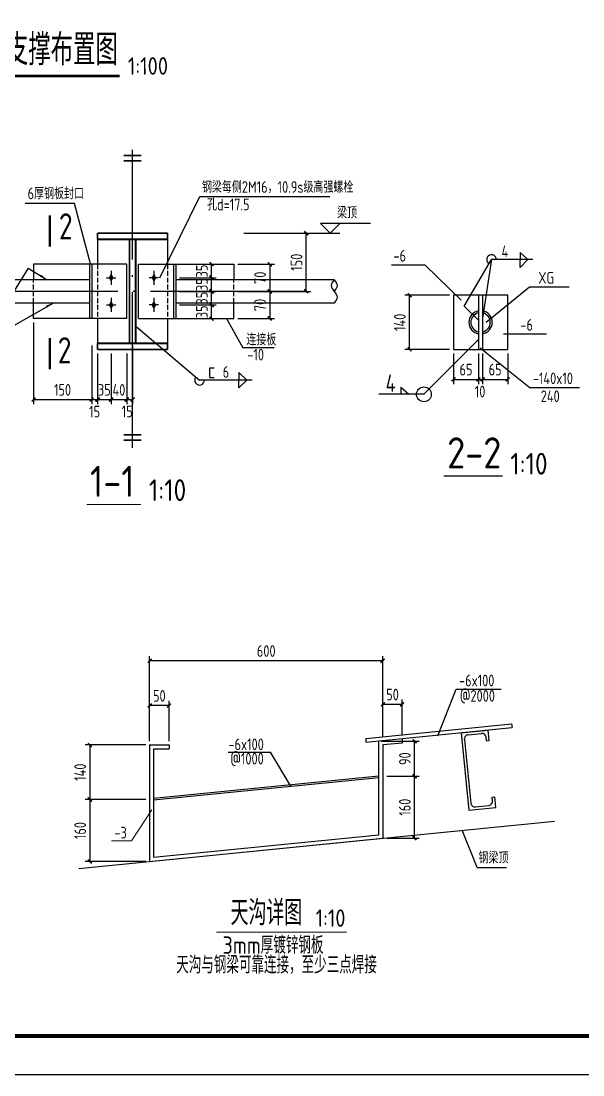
# Model space of a CAD drawing. Header units: millimetres. Extents: x 865974 to 875117, y 41124 to 44891.
# Drawn here: x 868038.2 to 868182.8, y 41123.6 to 41394.8 of the extents above; entities that cross this region are included whole.
import ezdxf

# ---------------------------------------------------------------- set-up
doc = ezdxf.new("R2010")
doc.units = ezdxf.units.MM
doc.header["$LTSCALE"] = 1000
doc.header["$MEASUREMENT"] = 0
for name, pattern in [('2', [11.4, 9, -0.9, 0.6, -0.9]), ('DASH', [0.35, 0.25, -0.1]), ('DASHED', [117.236842, 78.157895, -39.078947]), ('DOTE', [2.42, 2, -0.2, 0.02, -0.2])]:
    doc.linetypes.add(name, pattern=pattern)
doc.layers.add('1', color=4, linetype='Continuous', lineweight=70)
doc.layers.add('零部件', color=3, linetype='Continuous', lineweight=5)
for name, color, linetype in [('AXIS', 3, 'Continuous'), ('BEAM', 4, 'DASHED'), ('COLUMN', 9, 'Continuous'), ('D2', 6, 'Continuous'), ('DIM', 7, 'Continuous'), ('DOTE', 1, 'DOTE'), ('M_Prof', 2, 'Continuous'), ('NUM', 7, 'Continuous'), ('THIN', 7, 'Continuous'), ('WALL', 2, 'Continuous'), ('尺寸标注', 7, 'Continuous'), ('文字', 7, 'Continuous'), ('柱', 2, 'Continuous'), ('标注', 7, 'Continuous'), ('梁', 4, 'Continuous'), ('梁－点划线', 253, '2'), ('焊缝标注', 3, 'Continuous')]:
    doc.layers.add(name, color=color, linetype=linetype)
doc.styles.add('GBHZ', font='gbenor.shx', dxfattribs={"width": 0.9, "bigfont": 'gbcbig.shx'})
doc.dimstyles.new('Y10', dxfattribs={"dimscale": 0, "dimtxt": 3, "dimasz": 0.01, "dimexe": 1.2, "dimexo": 1, "dimgap": 1, "dimtad": 1, "dimdec": 0, "dimlfac": 10, "dimzin": 0, "dimdsep": 46, "dimtxsty": 'GBHZ', "dimblk1": 'DX', "dimblk2": 'DX', "dimsah": 1, "dimcen": 0.09, "dimdle": 1, "dimadec": 0, "dimazin": 0, "dimtfac": 1, "dimtdec": 0, "dimtix": 1, "dimtmove": 2, "dimatfit": 3, "dimldrblk": 'DX', "dimfxl": 0, "dimtolj": 1, "dimtzin": 0, "dimarcsym": 0})

# ---------------------------------------------------------------- blocks, each defined once
blk = doc.blocks.new('BOLIT_GAOQIANG')
at = {"layer": 'THIN', "color": 252}
for p, q in [((-1.2, 0), (1.2, 0)), ((0, 1.8), (0, -1.8))]:
    blk.add_line(p, q, dxfattribs=at)
at = {"layer": 'THIN'}
blk.add_solid([(0, 1.2), (0.6, 0), (-0.6, 0), (0, -1.2)], dxfattribs=at)
blk = doc.blocks.new('DX')
at = {"color": 0, "linetype": 'ByBlock', "const_width": 40}
blk.add_lwpolyline([(-54, -51), (46, 49)], dxfattribs=at)
blk = doc.blocks.new('*D149')
at = {"layer": 'Defpoints', "color": 0, "linetype": 'ByBlock', "transparency": 16777216}
for p in [(868092.99, 41332.22, 0.01), (868092.99, 41325.22, 0.01), (868102.21, 41325.22)]:
    blk.add_point(p, dxfattribs=at)
at = {"layer": 'DIM', "color": 0, "linetype": 'ByBlock', "lineweight": -2, "transparency": 16777216}
for p, q in [((868093.99, 41332.22), (868103.41, 41332.22)), ((868102.21, 41332.21), (868102.21, 41325.23)), ((868093.99, 41325.22), (868103.41, 41325.22))]:
    blk.add_line(p, q, dxfattribs=at)
at = {"layer": 'DIM', "color": 0, "linetype": 'ByBlock', "lineweight": -2, "transparency": 16777216, "xscale": 0.01, "yscale": 0.01, "zscale": 0.01}
for p, rotation in [((868102.21, 41332.22), 90), ((868102.21, 41325.22), 270)]:
    blk.add_blockref('DX', p, dxfattribs=dict(at, rotation=rotation))
at = {"layer": 'DIM', "color": 0, "linetype": 'ByBlock', "transparency": 16777216, "insert": (868099.71, 41328.72), "char_height": 3, "attachment_point": 5, "rotation": 90, "style": 'GBHZ'}
blk.add_mtext('\\A1;70', dxfattribs=at)
blk = doc.blocks.new('*D150')
at = {"layer": 'Defpoints', "color": 0, "linetype": 'ByBlock', "transparency": 16777216}
for p in [(868092.99, 41325.22), (868092.99, 41318.22, 0.02), (868102.21, 41318.22)]:
    blk.add_point(p, dxfattribs=at)
at = {"layer": 'DIM', "color": 0, "linetype": 'ByBlock', "lineweight": -2, "transparency": 16777216}
for p, q in [((868093.99, 41325.22), (868103.41, 41325.22)), ((868102.21, 41325.21), (868102.21, 41318.23)), ((868093.99, 41318.22), (868103.41, 41318.22))]:
    blk.add_line(p, q, dxfattribs=at)
at = {"layer": 'DIM', "color": 0, "linetype": 'ByBlock', "lineweight": -2, "transparency": 16777216, "xscale": 0.01, "yscale": 0.01, "zscale": 0.01}
for p, rotation in [((868102.21, 41325.22), 90), ((868102.21, 41318.22), 270)]:
    blk.add_blockref('DX', p, dxfattribs=dict(at, rotation=rotation))
at = {"layer": 'DIM', "color": 0, "linetype": 'ByBlock', "transparency": 16777216, "insert": (868099.71, 41321.72), "char_height": 3, "attachment_point": 5, "rotation": 90, "style": 'GBHZ'}
blk.add_mtext('\\A1;70', dxfattribs=at)
blk = doc.blocks.new('*D137')
at = {"layer": 'Defpoints', "color": 0, "linetype": 'ByBlock', "transparency": 16777216}
for p in [(868077.99, 41321.72, 0), (868087.24, 41321.72), (868077.99, 41318.22, 0)]:
    blk.add_point(p, dxfattribs=at)
at = {"layer": 'DIM', "color": 0, "linetype": 'ByBlock', "lineweight": -2, "transparency": 16777216}
for p, q in [((868078.99, 41321.72), (868088.44, 41321.72)), ((868087.24, 41321.73), (868087.24, 41321.74)), ((868087.24, 41318.22), (868087.24, 41321.72)), ((868078.99, 41318.22), (868088.44, 41318.22)), ((868087.24, 41318.21), (868087.24, 41318.2))]:
    blk.add_line(p, q, dxfattribs=at)
at = {"layer": 'DIM', "color": 0, "linetype": 'ByBlock', "lineweight": -2, "transparency": 16777216, "xscale": 0.01, "yscale": 0.01, "zscale": 0.01}
for p, rotation in [((868087.24, 41321.72), 270), ((868087.24, 41318.22), 90)]:
    blk.add_blockref('DX', p, dxfattribs=dict(at, rotation=rotation))
at = {"layer": 'DIM', "color": 0, "linetype": 'ByBlock', "transparency": 16777216, "insert": (868084.74, 41319.97), "char_height": 3, "attachment_point": 5, "rotation": 90, "style": 'GBHZ'}
blk.add_mtext('\\A1;35', dxfattribs=at)
blk = doc.blocks.new('*D138')
at = {"layer": 'Defpoints', "color": 0, "linetype": 'ByBlock', "transparency": 16777216}
for p in [(868077.99, 41325.22, 0), (868087.24, 41325.22), (868077.99, 41321.72, 0)]:
    blk.add_point(p, dxfattribs=at)
at = {"layer": 'DIM', "color": 0, "linetype": 'ByBlock', "lineweight": -2, "transparency": 16777216}
for p, q in [((868078.99, 41325.22), (868088.44, 41325.22)), ((868087.24, 41325.23), (868087.24, 41325.24)), ((868087.24, 41321.72), (868087.24, 41325.22)), ((868078.99, 41321.72), (868088.44, 41321.72)), ((868087.24, 41321.71), (868087.24, 41321.7))]:
    blk.add_line(p, q, dxfattribs=at)
at = {"layer": 'DIM', "color": 0, "linetype": 'ByBlock', "lineweight": -2, "transparency": 16777216, "xscale": 0.01, "yscale": 0.01, "zscale": 0.01}
for p, rotation in [((868087.24, 41325.22), 270), ((868087.24, 41321.72), 90)]:
    blk.add_blockref('DX', p, dxfattribs=dict(at, rotation=rotation))
at = {"layer": 'DIM', "color": 0, "linetype": 'ByBlock', "transparency": 16777216, "insert": (868084.74, 41323.47), "char_height": 3, "attachment_point": 5, "rotation": 90, "style": 'GBHZ'}
blk.add_mtext('\\A1;35', dxfattribs=at)
blk = doc.blocks.new('*D139')
at = {"layer": 'Defpoints', "color": 0, "linetype": 'ByBlock', "transparency": 16777216}
for p in [(868077.99, 41328.72, 0), (868087.24, 41328.72), (868077.99, 41325.22, 0)]:
    blk.add_point(p, dxfattribs=at)
at = {"layer": 'DIM', "color": 0, "linetype": 'ByBlock', "lineweight": -2, "transparency": 16777216}
for p, q in [((868078.99, 41328.72), (868088.44, 41328.72)), ((868087.24, 41328.73), (868087.24, 41328.74)), ((868087.24, 41325.22), (868087.24, 41328.72)), ((868078.99, 41325.22), (868088.44, 41325.22)), ((868087.24, 41325.21), (868087.24, 41325.2))]:
    blk.add_line(p, q, dxfattribs=at)
at = {"layer": 'DIM', "color": 0, "linetype": 'ByBlock', "lineweight": -2, "transparency": 16777216, "xscale": 0.01, "yscale": 0.01, "zscale": 0.01}
for p, rotation in [((868087.24, 41328.72), 270), ((868087.24, 41325.22), 90)]:
    blk.add_blockref('DX', p, dxfattribs=dict(at, rotation=rotation))
at = {"layer": 'DIM', "color": 0, "linetype": 'ByBlock', "transparency": 16777216, "insert": (868084.74, 41326.97), "char_height": 3, "attachment_point": 5, "rotation": 90, "style": 'GBHZ'}
blk.add_mtext('\\A1;35', dxfattribs=at)
blk = doc.blocks.new('*D140')
at = {"layer": 'Defpoints', "color": 0, "linetype": 'ByBlock', "transparency": 16777216}
for p in [(868077.99, 41332.22, 0), (868087.24, 41332.22), (868077.99, 41328.72, 0)]:
    blk.add_point(p, dxfattribs=at)
at = {"layer": 'DIM', "color": 0, "linetype": 'ByBlock', "lineweight": -2, "transparency": 16777216}
for p, q in [((868078.99, 41332.22), (868088.44, 41332.22)), ((868087.24, 41332.23), (868087.24, 41332.24)), ((868087.24, 41328.72), (868087.24, 41332.22)), ((868078.99, 41328.72), (868088.44, 41328.72)), ((868087.24, 41328.71), (868087.24, 41328.7))]:
    blk.add_line(p, q, dxfattribs=at)
at = {"layer": 'DIM', "color": 0, "linetype": 'ByBlock', "lineweight": -2, "transparency": 16777216, "xscale": 0.01, "yscale": 0.01, "zscale": 0.01}
for p, rotation in [((868087.24, 41332.22), 270), ((868087.24, 41328.72), 90)]:
    blk.add_blockref('DX', p, dxfattribs=dict(at, rotation=rotation))
at = {"layer": 'DIM', "color": 0, "linetype": 'ByBlock', "transparency": 16777216, "insert": (868084.74, 41330.47), "char_height": 3, "attachment_point": 5, "rotation": 90, "style": 'GBHZ'}
blk.add_mtext('\\A1;35', dxfattribs=at)
blk = doc.blocks.new('*D142')
at = {"layer": 'Defpoints', "color": 0, "transparency": 16777216}
for p in [(868041.39, 41318.22, 0), (868056.39, 41312.34, -0.01), (868056.39, 41297.38)]:
    blk.add_point(p, dxfattribs=at)
at = {"layer": 'DIM', "color": 0, "lineweight": -2, "transparency": 16777216}
for p, q in [((868041.39, 41317.22), (868041.39, 41296.18)), ((868056.39, 41311.34), (868056.39, 41296.18)), ((868041.4, 41297.38), (868056.38, 41297.38))]:
    blk.add_line(p, q, dxfattribs=at)
at = {"layer": 'DIM', "color": 0, "lineweight": -2, "transparency": 16777216, "xscale": 0.01, "yscale": 0.01, "zscale": 0.01, "rotation": 180}
blk.add_blockref('DX', (868041.39, 41297.38), dxfattribs=at)
at = {"layer": 'DIM', "color": 0, "lineweight": -2, "transparency": 16777216, "xscale": 0.01, "yscale": 0.01, "zscale": 0.01}
blk.add_blockref('DX', (868056.39, 41297.38), dxfattribs=at)
at = {"layer": 'DIM', "color": 0, "transparency": 16777216, "insert": (868048.89, 41299.88), "char_height": 3, "attachment_point": 5, "style": 'GBHZ'}
blk.add_mtext('\\A1;150', dxfattribs=at)
blk = doc.blocks.new('*D143')
at = {"layer": 'Defpoints', "color": 0, "transparency": 16777216}
for p in [(868056.39, 41312.34, -0.01), (868057.89, 41310.25), (868057.89, 41297.38)]:
    blk.add_point(p, dxfattribs=at)
at = {"layer": 'DIM', "color": 0, "lineweight": -2, "transparency": 16777216}
for p, q in [((868056.39, 41311.34), (868056.39, 41296.18)), ((868057.89, 41309.25), (868057.89, 41296.18)), ((868056.38, 41297.38), (868056.37, 41297.38)), ((868056.39, 41297.38), (868057.89, 41297.38)), ((868057.9, 41297.38), (868057.91, 41297.38))]:
    blk.add_line(p, q, dxfattribs=at)
at = {"layer": 'DIM', "color": 0, "lineweight": -2, "transparency": 16777216, "xscale": 0.01, "yscale": 0.01, "zscale": 0.01}
blk.add_blockref('DX', (868056.39, 41297.38), dxfattribs=at)
at = {"layer": 'DIM', "color": 0, "lineweight": -2, "transparency": 16777216, "xscale": 0.01, "yscale": 0.01, "zscale": 0.01, "rotation": 180}
blk.add_blockref('DX', (868057.89, 41297.38), dxfattribs=at)
at = {"layer": 'DIM', "color": 0, "transparency": 16777216, "insert": (868057.14, 41294.28), "char_height": 3, "attachment_point": 5, "style": 'GBHZ'}
blk.add_mtext('\\A1;15', dxfattribs=at)
blk = doc.blocks.new('*D144')
at = {"layer": 'Defpoints', "color": 0, "transparency": 16777216}
for p in [(868057.89, 41310.25), (868061.39, 41310.25), (868061.39, 41297.38)]:
    blk.add_point(p, dxfattribs=at)
at = {"layer": 'DIM', "color": 0, "lineweight": -2, "transparency": 16777216}
for p, q in [((868057.89, 41309.25), (868057.89, 41296.18)), ((868061.39, 41309.25), (868061.39, 41296.18)), ((868057.88, 41297.38), (868057.87, 41297.38)), ((868057.89, 41297.38), (868061.39, 41297.38)), ((868061.4, 41297.38), (868061.41, 41297.38))]:
    blk.add_line(p, q, dxfattribs=at)
at = {"layer": 'DIM', "color": 0, "lineweight": -2, "transparency": 16777216, "xscale": 0.01, "yscale": 0.01, "zscale": 0.01}
blk.add_blockref('DX', (868057.89, 41297.38), dxfattribs=at)
at = {"layer": 'DIM', "color": 0, "lineweight": -2, "transparency": 16777216, "xscale": 0.01, "yscale": 0.01, "zscale": 0.01, "rotation": 180}
blk.add_blockref('DX', (868061.39, 41297.38), dxfattribs=at)
at = {"layer": 'DIM', "color": 0, "transparency": 16777216, "insert": (868059.64, 41299.88), "char_height": 3, "attachment_point": 5, "style": 'GBHZ'}
blk.add_mtext('\\A1;35', dxfattribs=at)
blk = doc.blocks.new('*D145')
at = {"layer": 'Defpoints', "color": 0, "transparency": 16777216}
for p in [(868061.39, 41310.25), (868065.39, 41310.25), (868065.39, 41297.38)]:
    blk.add_point(p, dxfattribs=at)
at = {"layer": 'DIM', "color": 0, "lineweight": -2, "transparency": 16777216}
for p, q in [((868061.39, 41309.25), (868061.39, 41296.18)), ((868065.39, 41309.25), (868065.39, 41296.18)), ((868061.38, 41297.38), (868061.37, 41297.38)), ((868061.39, 41297.38), (868065.39, 41297.38)), ((868065.4, 41297.38), (868065.41, 41297.38))]:
    blk.add_line(p, q, dxfattribs=at)
at = {"layer": 'DIM', "color": 0, "lineweight": -2, "transparency": 16777216, "xscale": 0.01, "yscale": 0.01, "zscale": 0.01}
blk.add_blockref('DX', (868061.39, 41297.38), dxfattribs=at)
at = {"layer": 'DIM', "color": 0, "lineweight": -2, "transparency": 16777216, "xscale": 0.01, "yscale": 0.01, "zscale": 0.01, "rotation": 180}
blk.add_blockref('DX', (868065.39, 41297.38), dxfattribs=at)
at = {"layer": 'DIM', "color": 0, "transparency": 16777216, "insert": (868063.39, 41299.88), "char_height": 3, "attachment_point": 5, "style": 'GBHZ'}
blk.add_mtext('\\A1;40', dxfattribs=at)
blk = doc.blocks.new('*D146')
at = {"layer": 'Defpoints', "color": 0, "transparency": 16777216}
for p in [(868066.89, 41312.22), (868065.39, 41310.25), (868066.89, 41297.38)]:
    blk.add_point(p, dxfattribs=at)
at = {"layer": 'DIM', "color": 0, "lineweight": -2, "transparency": 16777216}
for p, q in [((868066.89, 41311.22), (868066.89, 41296.18)), ((868065.39, 41309.25), (868065.39, 41296.18)), ((868065.38, 41297.38), (868065.37, 41297.38)), ((868065.39, 41297.38), (868066.89, 41297.38)), ((868066.9, 41297.38), (868066.91, 41297.38))]:
    blk.add_line(p, q, dxfattribs=at)
at = {"layer": 'DIM', "color": 0, "lineweight": -2, "transparency": 16777216, "xscale": 0.01, "yscale": 0.01, "zscale": 0.01}
blk.add_blockref('DX', (868065.39, 41297.38), dxfattribs=at)
at = {"layer": 'DIM', "color": 0, "lineweight": -2, "transparency": 16777216, "xscale": 0.01, "yscale": 0.01, "zscale": 0.01, "rotation": 180}
blk.add_blockref('DX', (868066.89, 41297.38), dxfattribs=at)
at = {"layer": 'DIM', "color": 0, "transparency": 16777216, "insert": (868065.52, 41294.33), "char_height": 3, "attachment_point": 5, "style": 'GBHZ'}
blk.add_mtext('\\A1;15', dxfattribs=at)
blk = doc.blocks.new('*D147')
at = {"layer": 'Defpoints', "color": 0, "transparency": 16777216}
for p in [(868094.49, 41340.22, -0.01), (868111.59, 41340.22), (868094.49, 41325.22, -0.01)]:
    blk.add_point(p, dxfattribs=at)
at = {"layer": 'DIM', "color": 0, "lineweight": -2, "transparency": 16777216}
for p, q in [((868095.49, 41340.22), (868112.79, 41340.22)), ((868111.59, 41325.23), (868111.59, 41340.21)), ((868095.49, 41325.22), (868112.79, 41325.22))]:
    blk.add_line(p, q, dxfattribs=at)
at = {"layer": 'DIM', "color": 0, "lineweight": -2, "transparency": 16777216, "xscale": 0.01, "yscale": 0.01, "zscale": 0.01}
for p, rotation in [((868111.59, 41340.22), 90), ((868111.59, 41325.22), 270)]:
    blk.add_blockref('DX', p, dxfattribs=dict(at, rotation=rotation))
at = {"layer": 'DIM', "color": 0, "transparency": 16777216, "insert": (868109.09, 41332.72), "char_height": 3, "attachment_point": 5, "rotation": 90, "style": 'GBHZ'}
blk.add_mtext('\\A1;150', dxfattribs=at)
blk = doc.blocks.new('*D116')
at = {"layer": 'Defpoints', "color": 0, "transparency": 16777216}
for p in [(868138.18, 41324.25), (868149.44, 41324.25, -0.09), (868149.44, 41310.25, -0.09)]:
    blk.add_point(p, dxfattribs=at)
at = {"layer": 'DIM', "color": 0, "lineweight": -2, "transparency": 16777216}
for p, q in [((868148.44, 41324.25), (868136.98, 41324.25)), ((868138.18, 41310.26), (868138.18, 41324.24)), ((868148.44, 41310.25), (868136.98, 41310.25))]:
    blk.add_line(p, q, dxfattribs=at)
at = {"layer": 'DIM', "color": 0, "lineweight": -2, "transparency": 16777216, "xscale": 0.01, "yscale": 0.01, "zscale": 0.01}
for p, rotation in [((868138.18, 41324.25), 90), ((868138.18, 41310.25), 270)]:
    blk.add_blockref('DX', p, dxfattribs=dict(at, rotation=rotation))
at = {"layer": 'DIM', "color": 0, "transparency": 16777216, "insert": (868135.68, 41317.25), "char_height": 3, "attachment_point": 5, "rotation": 90, "style": 'GBHZ'}
blk.add_mtext('\\A1;140', dxfattribs=at)
blk = doc.blocks.new('*D117')
at = {"layer": 'Defpoints', "color": 0, "transparency": 16777216}
for p in [(868149.44, 41310.25, -0.09), (868155.94, 41310.25, -0.09), (868155.94, 41302.59)]:
    blk.add_point(p, dxfattribs=at)
at = {"layer": 'DIM', "color": 0, "lineweight": -2, "transparency": 16777216}
for p, q in [((868149.44, 41309.25), (868149.44, 41301.39)), ((868155.94, 41309.25), (868155.94, 41301.39)), ((868149.45, 41302.59), (868155.93, 41302.59))]:
    blk.add_line(p, q, dxfattribs=at)
at = {"layer": 'DIM', "color": 0, "lineweight": -2, "transparency": 16777216, "xscale": 0.01, "yscale": 0.01, "zscale": 0.01, "rotation": 180}
blk.add_blockref('DX', (868149.44, 41302.59), dxfattribs=at)
at = {"layer": 'DIM', "color": 0, "lineweight": -2, "transparency": 16777216, "xscale": 0.01, "yscale": 0.01, "zscale": 0.01}
blk.add_blockref('DX', (868155.94, 41302.59), dxfattribs=at)
at = {"layer": 'DIM', "color": 0, "transparency": 16777216, "insert": (868152.69, 41305.09), "char_height": 3, "attachment_point": 5, "style": 'GBHZ'}
blk.add_mtext('\\A1;65', dxfattribs=at)
blk = doc.blocks.new('*D118')
at = {"layer": 'Defpoints', "color": 0, "transparency": 16777216}
for p in [(868155.94, 41310.25, -0.09), (868156.94, 41310.25, -0.09), (868156.94, 41302.59)]:
    blk.add_point(p, dxfattribs=at)
at = {"layer": 'DIM', "color": 0, "lineweight": -2, "transparency": 16777216}
for p, q in [((868155.94, 41309.25), (868155.94, 41301.39)), ((868156.94, 41309.25), (868156.94, 41301.39)), ((868155.93, 41302.59), (868155.92, 41302.59)), ((868155.94, 41302.59), (868156.94, 41302.59)), ((868156.95, 41302.59), (868156.96, 41302.59))]:
    blk.add_line(p, q, dxfattribs=at)
at = {"layer": 'DIM', "color": 0, "lineweight": -2, "transparency": 16777216, "xscale": 0.01, "yscale": 0.01, "zscale": 0.01}
blk.add_blockref('DX', (868155.94, 41302.59), dxfattribs=at)
at = {"layer": 'DIM', "color": 0, "lineweight": -2, "transparency": 16777216, "xscale": 0.01, "yscale": 0.01, "zscale": 0.01, "rotation": 180}
blk.add_blockref('DX', (868156.94, 41302.59), dxfattribs=at)
at = {"layer": 'DIM', "color": 0, "transparency": 16777216, "insert": (868156.31, 41299.45), "char_height": 3, "attachment_point": 5, "style": 'GBHZ'}
blk.add_mtext('\\A1;10', dxfattribs=at)
blk = doc.blocks.new('*D119')
at = {"layer": 'Defpoints', "color": 0, "transparency": 16777216}
for p in [(868156.94, 41310.25, -0.09), (868163.44, 41310.25, -0.09), (868163.44, 41302.59)]:
    blk.add_point(p, dxfattribs=at)
at = {"layer": 'DIM', "color": 0, "lineweight": -2, "transparency": 16777216}
for p, q in [((868156.94, 41309.25), (868156.94, 41301.39)), ((868163.44, 41309.25), (868163.44, 41301.39)), ((868156.95, 41302.59), (868163.43, 41302.59))]:
    blk.add_line(p, q, dxfattribs=at)
at = {"layer": 'DIM', "color": 0, "lineweight": -2, "transparency": 16777216, "xscale": 0.01, "yscale": 0.01, "zscale": 0.01, "rotation": 180}
blk.add_blockref('DX', (868156.94, 41302.59), dxfattribs=at)
at = {"layer": 'DIM', "color": 0, "lineweight": -2, "transparency": 16777216, "xscale": 0.01, "yscale": 0.01, "zscale": 0.01}
blk.add_blockref('DX', (868163.44, 41302.59), dxfattribs=at)
at = {"layer": 'DIM', "color": 0, "transparency": 16777216, "insert": (868160.19, 41305.09), "char_height": 3, "attachment_point": 5, "style": 'GBHZ'}
blk.add_mtext('\\A1;65', dxfattribs=at)
blk = doc.blocks.new('*D317')
at = {"layer": 'Defpoints', "color": 0, "transparency": 16777216}
for p in [(868131.29, 41200.48), (868139.46, 41200.48), (868131.29, 41184.5)]:
    blk.add_point(p, dxfattribs=at)
at = {"layer": 'DIM', "color": 0, "lineweight": -2, "transparency": 16777216}
for p, q in [((868132.29, 41200.48), (868140.66, 41200.48)), ((868139.46, 41184.51), (868139.46, 41200.47)), ((868132.29, 41184.5), (868140.66, 41184.5))]:
    blk.add_line(p, q, dxfattribs=at)
at = {"layer": 'DIM', "color": 0, "lineweight": -2, "transparency": 16777216, "xscale": 0.01, "yscale": 0.01, "zscale": 0.01}
for p, rotation in [((868139.46, 41200.48), 90), ((868139.46, 41184.5), 270)]:
    blk.add_blockref('DX', p, dxfattribs=dict(at, rotation=rotation))
at = {"layer": 'DIM', "color": 0, "transparency": 16777216, "insert": (868136.96, 41192.49), "char_height": 3, "attachment_point": 5, "rotation": 90, "style": 'GBHZ'}
blk.add_mtext('\\A1;160', dxfattribs=at)
blk = doc.blocks.new('*D318')
at = {"layer": 'Defpoints', "color": 0, "transparency": 16777216}
for p in [(868129.89, 41209.48), (868139.47, 41209.48), (868131.29, 41200.48)]:
    blk.add_point(p, dxfattribs=at)
at = {"layer": 'DIM', "color": 0, "lineweight": -2, "transparency": 16777216}
for p, q in [((868130.89, 41209.48), (868140.67, 41209.48)), ((868139.47, 41200.49), (868139.47, 41209.47)), ((868132.29, 41200.48), (868140.67, 41200.48))]:
    blk.add_line(p, q, dxfattribs=at)
at = {"layer": 'DIM', "color": 0, "lineweight": -2, "transparency": 16777216, "xscale": 0.01, "yscale": 0.01, "zscale": 0.01}
for p, rotation in [((868139.47, 41209.48), 90), ((868139.47, 41200.48), 270)]:
    blk.add_blockref('DX', p, dxfattribs=dict(at, rotation=rotation))
at = {"layer": 'DIM', "color": 0, "transparency": 16777216, "insert": (868136.97, 41204.98), "char_height": 3, "attachment_point": 5, "rotation": 90, "style": 'GBHZ'}
blk.add_mtext('\\A1;90', dxfattribs=at)
blk = doc.blocks.new('*D319')
at = {"layer": 'Defpoints', "color": 0, "transparency": 16777216}
for p in [(868136.29, 41218.98), (868131.29, 41209.55), (868136.29, 41209.95)]:
    blk.add_point(p, dxfattribs=at)
at = {"layer": 'DIM', "color": 0, "lineweight": -2, "transparency": 16777216}
for p, q in [((868131.29, 41210.55), (868131.29, 41220.18)), ((868131.3, 41218.98), (868136.28, 41218.98)), ((868136.29, 41210.95), (868136.29, 41220.18))]:
    blk.add_line(p, q, dxfattribs=at)
at = {"layer": 'DIM', "color": 0, "lineweight": -2, "transparency": 16777216, "xscale": 0.01, "yscale": 0.01, "zscale": 0.01, "rotation": 180}
blk.add_blockref('DX', (868131.29, 41218.98), dxfattribs=at)
at = {"layer": 'DIM', "color": 0, "lineweight": -2, "transparency": 16777216, "xscale": 0.01, "yscale": 0.01, "zscale": 0.01}
blk.add_blockref('DX', (868136.29, 41218.98), dxfattribs=at)
at = {"layer": 'DIM', "color": 0, "transparency": 16777216, "insert": (868133.79, 41221.48), "char_height": 3, "attachment_point": 5, "style": 'GBHZ'}
blk.add_mtext('\\A1;50', dxfattribs=at)
blk = doc.blocks.new('*D320')
at = {"layer": 'Defpoints', "color": 0, "transparency": 16777216}
for p in [(868071.29, 41230.18), (868071.29, 41212.08), (868131.29, 41212.07)]:
    blk.add_point(p, dxfattribs=at)
at = {"layer": 'DIM', "color": 0, "lineweight": -2, "transparency": 16777216}
for p, q in [((868071.29, 41213.08), (868071.29, 41231.38)), ((868131.28, 41230.18), (868071.3, 41230.18)), ((868131.29, 41213.07), (868131.29, 41231.38))]:
    blk.add_line(p, q, dxfattribs=at)
at = {"layer": 'DIM', "color": 0, "lineweight": -2, "transparency": 16777216, "xscale": 0.01, "yscale": 0.01, "zscale": 0.01, "rotation": 180}
blk.add_blockref('DX', (868071.29, 41230.18), dxfattribs=at)
at = {"layer": 'DIM', "color": 0, "lineweight": -2, "transparency": 16777216, "xscale": 0.01, "yscale": 0.01, "zscale": 0.01}
blk.add_blockref('DX', (868131.29, 41230.18), dxfattribs=at)
at = {"layer": 'DIM', "color": 0, "transparency": 16777216, "insert": (868101.29, 41232.68), "char_height": 3, "attachment_point": 5, "style": 'GBHZ'}
blk.add_mtext('\\A1;600', dxfattribs=at)
blk = doc.blocks.new('*D321')
at = {"layer": 'Defpoints', "color": 0, "transparency": 16777216}
for p in [(868071.29, 41208.5), (868055.92, 41194.48), (868071.29, 41194.48)]:
    blk.add_point(p, dxfattribs=at)
at = {"layer": 'DIM', "color": 0, "lineweight": -2, "transparency": 16777216}
for p, q in [((868070.29, 41208.5), (868054.72, 41208.5)), ((868055.92, 41208.49), (868055.92, 41194.49)), ((868070.29, 41194.48), (868054.72, 41194.48))]:
    blk.add_line(p, q, dxfattribs=at)
at = {"layer": 'DIM', "color": 0, "lineweight": -2, "transparency": 16777216, "xscale": 0.01, "yscale": 0.01, "zscale": 0.01}
for p, rotation in [((868055.92, 41208.5), 90), ((868055.92, 41194.48), 270)]:
    blk.add_blockref('DX', p, dxfattribs=dict(at, rotation=rotation))
at = {"layer": 'DIM', "color": 0, "transparency": 16777216, "insert": (868053.42, 41201.49), "char_height": 3, "attachment_point": 5, "rotation": 90, "style": 'GBHZ'}
blk.add_mtext('\\A1;140', dxfattribs=at)
blk = doc.blocks.new('*D322')
at = {"layer": 'Defpoints', "color": 0, "transparency": 16777216}
for p in [(868071.29, 41194.48), (868055.92, 41178.5), (868071.29, 41178.5)]:
    blk.add_point(p, dxfattribs=at)
at = {"layer": 'DIM', "color": 0, "lineweight": -2, "transparency": 16777216}
for p, q in [((868070.29, 41194.48), (868054.72, 41194.48)), ((868055.92, 41194.47), (868055.92, 41178.51)), ((868070.29, 41178.5), (868054.72, 41178.5))]:
    blk.add_line(p, q, dxfattribs=at)
at = {"layer": 'DIM', "color": 0, "lineweight": -2, "transparency": 16777216, "xscale": 0.01, "yscale": 0.01, "zscale": 0.01}
for p, rotation in [((868055.92, 41194.48), 90), ((868055.92, 41178.5), 270)]:
    blk.add_blockref('DX', p, dxfattribs=dict(at, rotation=rotation))
at = {"layer": 'DIM', "color": 0, "transparency": 16777216, "insert": (868053.42, 41186.49), "char_height": 3, "attachment_point": 5, "rotation": 90, "style": 'GBHZ'}
blk.add_mtext('\\A1;160', dxfattribs=at)
blk = doc.blocks.new('*D323')
at = {"layer": 'Defpoints', "color": 0, "transparency": 16777216}
for p in [(868071.29, 41218.64), (868071.29, 41208.5), (868076.29, 41208.5)]:
    blk.add_point(p, dxfattribs=at)
at = {"layer": 'DIM', "color": 0, "lineweight": -2, "transparency": 16777216}
for p, q in [((868071.29, 41209.5), (868071.29, 41219.84)), ((868076.28, 41218.64), (868071.3, 41218.64)), ((868076.29, 41209.5), (868076.29, 41219.84))]:
    blk.add_line(p, q, dxfattribs=at)
at = {"layer": 'DIM', "color": 0, "lineweight": -2, "transparency": 16777216, "xscale": 0.01, "yscale": 0.01, "zscale": 0.01, "rotation": 180}
blk.add_blockref('DX', (868071.29, 41218.64), dxfattribs=at)
at = {"layer": 'DIM', "color": 0, "lineweight": -2, "transparency": 16777216, "xscale": 0.01, "yscale": 0.01, "zscale": 0.01}
blk.add_blockref('DX', (868076.29, 41218.64), dxfattribs=at)
at = {"layer": 'DIM', "color": 0, "transparency": 16777216, "insert": (868073.79, 41221.14), "char_height": 3, "attachment_point": 5, "style": 'GBHZ'}
blk.add_mtext('\\A1;50', dxfattribs=at)
blk = doc.blocks.new('fe')
at = {"layer": 'D2'}
for p, q in [((868173.85, 41251.28, 15.4), (868180.85, 41251.28, 15.4)), ((868173.85, 41251.28, 15.4), (868173.85, 41231.28, 15.4)), ((868180.84, 41248.57, 15.4), (868180.85, 41251.28, 15.4)), ((868174.53, 41249.41, 15.4), (868174.53, 41233.04, 15.4)), ((868175.61, 41250.59, 15.4), (868179.09, 41250.6, 15.4)), ((868180.17, 41248.57, 15.4), (868180.17, 41249.51, 15.4)), ((868180.17, 41248.57, 15.4), (868180.84, 41248.57, 15.4)), ((868175.61, 41231.95, 15.4), (868179.09, 41231.96, 15.4)), ((868180.17, 41233.04, 15.4), (868180.18, 41233.98, 15.4)), ((868180.18, 41233.98, 15.4), (868180.85, 41233.98, 15.4)), ((868180.85, 41231.28, 15.4), (868180.85, 41233.98, 15.4)), ((868173.85, 41231.28, 15.4), (868180.85, 41231.28, 15.4))]:
    blk.add_line(p, q, dxfattribs=at)
for centre, start, end in [((868175.61, 41249.51, 15.4), 89.9549, 185.6464), ((868179.09, 41249.52, 15.4), 359.9549, 89.9549), ((868175.61, 41233.04, 15.4), 179.9549, 269.9549), ((868179.09, 41233.04, 15.4), 269.9549, 359.9549)]:
    blk.add_arc(centre, 1.08, start, end, dxfattribs=at)

msp = doc.modelspace()

# ---------------------------------------------------------------- linework, layer by layer
at = {"color": 0, "linetype": 'Continuous'}
for p, q in [((868128.136, 41342.728), (868115.223, 41342.728)), ((868115.223, 41342.728), (868117.729, 41340.222)), ((868120.235, 41342.728), (868117.729, 41340.222))]:
    msp.add_line(p, q, dxfattribs=at)
for p, q in [((868145.479, 41210.843, 15.397), (868150.2, 41222.9, 15.397)), ((868150.2, 41222.9, 15.397), (868161.772, 41222.9, 15.397)), ((868091.531, 41206.678), (868102.398, 41206.678)), ((868107.666, 41197.903), (868102.398, 41206.678)), ((868708.51, 41123.604), (867867.51, 41123.604))]:
    msp.add_line(p, q)
at = {"color": 6}
for p, q in [((868126.881, 41210.213, 15.397), (868164.444, 41213.969, 15.397)), ((868126.948, 41209.214, 15.397), (868164.543, 41212.974, 15.397)), ((868126.881, 41210.213, 15.397), (868126.948, 41209.214, 15.397))]:
    msp.add_line(p, q, dxfattribs=at)
at = {"color": 0, "const_width": 1}
msp.add_lwpolyline([(868698.51, 41133.604), (867892.51, 41133.604), (867892.51, 41707.604), (868698.51, 41707.604)], close=True, dxfattribs=at)
at = {"const_width": 0.667}
msp.add_lwpolyline([(868004.259, 41380.643), (868063.623, 41380.643)], dxfattribs=at)
at = {"layer": '1', "color": 2, "const_width": 0.6}
for points, elevation in [([(868045.583, 41344.764), (868045.583, 41336.739)], 0.002), ([(868045.583, 41305.197), (868045.583, 41313.222)], -0.005)]:
    msp.add_lwpolyline(points, dxfattribs=dict(at, elevation=elevation))
at = {"layer": 'AXIS'}
for p, q in [((868073.893, 41328.722), (868084.189, 41349.663, 0.008)), ((868084.189, 41349.663, 0.008), (868117.643, 41349.663, 0.008)), ((868051.98, 41347.818, 0), (868039.292, 41347.818, 0)), ((868056.093, 41332.272, 0), (868051.98, 41347.818, 0)), ((868142.148, 41331.978, -0.091), (868133.495, 41331.978, -0.091)), ((868151.477, 41322.968, -0.088), (868142.148, 41331.978, -0.088)), ((868169.072, 41326.307, -0.088), (868157.888, 41317.252, -0.088)), ((868179.282, 41326.307, -0.088), (868169.072, 41326.307, -0.088)), ((868091.146, 41318.069, 0.001), (868095.243, 41310.656, 0.001)), ((868173.388, 41314.206), (868162.37, 41314.206)), ((868103.349, 41310.656, 0.001), (868095.243, 41310.656, 0.001)), ((868156.363, 41310.72, -0.088), (868169.185, 41300.446, -0.088)), ((868181.887, 41300.446, -0.088), (868169.185, 41300.446, -0.088)), ((868155.61, 41176.965, 15.397), (868151.714, 41186.542, 15.397)), ((868155.61, 41176.965, 15.397), (868163.098, 41176.965, 15.397))]:
    msp.add_line(p, q, dxfattribs=at)
at = {"layer": 'BEAM', "linetype": 'DASH', "ltscale": 0.005}
for p, q in [((868057.893, 41332.222, -0.012), (868057.893, 41318.222, -0.008)), ((868075.893, 41332.222, -0.007), (868075.893, 41318.222, -0.003)), ((868041.393, 41322.222, -0.005), (868041.393, 41328.222, -0.002)), ((868092.993, 41322.222, 0.002), (868092.993, 41328.222, 0.004))]:
    msp.add_line(p, q, dxfattribs=at)
at = {"layer": 'COLUMN'}
for p, q in [((868057.893, 41338.622), (868057.893, 41332.222, -0.012)), ((868075.893, 41338.622), (868075.893, 41332.222, 0.009)), ((868065.393, 41332.222, 0.004), (868041.393, 41332.222, -0.006)), ((868041.393, 41332.222, -0.001), (868041.393, 41328.222, -0.01)), ((868055.793, 41332.222, -0.007), (868055.793, 41318.222, -0.003)), ((868056.393, 41332.222, -0.003), (868056.393, 41318.222, -0.003)), ((868065.393, 41318.222), (868065.393, 41332.222)), ((868068.393, 41332.222, -0.007), (868092.993, 41332.222, 0.001)), ((868068.393, 41318.222), (868068.393, 41332.222)), ((868077.393, 41332.222, -0.003), (868077.393, 41318.222, 0.001)), ((868077.993, 41332.222, 0.001), (868077.993, 41318.222, 0.001)), ((868092.993, 41332.222, 0.005), (868092.993, 41328.222, -0.004)), ((868055.793, 41328.222), (868020.606, 41328.222)), ((868118.792, 41328.222), (868077.993, 41328.222)), ((868055.793, 41322.222), (868020.606, 41322.222)), ((868041.393, 41318.222, -0.001), (868041.393, 41322.222, -0.033)), ((868118.792, 41322.222), (868077.993, 41322.222)), ((868092.993, 41318.222, 0.005), (868092.993, 41322.222, -0.027)), ((868065.393, 41318.222, 0.004), (868041.393, 41318.222, -0.006)), ((868057.893, 41318.222, -0.008), (868057.893, 41311.851)), ((868068.393, 41318.222, -0.007), (868092.993, 41318.222, 0.001)), ((868075.893, 41318.222, -0.003), (868075.893, 41311.851)), ((868057.893, 41311.458, 0.003), (868057.893, 41311.851)), ((868075.893, 41311.458, 0.003), (868075.893, 41311.851, 0.037))]:
    msp.add_line(p, q, dxfattribs=at)
at = {"layer": 'D2'}
for p, q in [((868136.292, 41210.149, 15.397), (868136.292, 41208.949, 15.397)), ((868071.292, 41208.504, 15.397), (868076.294, 41208.504, 15.397)), ((868072.292, 41207.504, 15.397), (868072.292, 41179.604, 15.397)), ((868072.292, 41207.504, 15.397), (868076.294, 41207.504, 15.397)), ((868076.294, 41208.504, 15.397), (868076.294, 41207.504, 15.397)), ((868130.292, 41185.404, 15.397), (868130.292, 41209.549, 15.397)), ((868136.292, 41208.949, 15.397), (868131.292, 41208.549, 15.397)), ((868131.292, 41208.549, 15.397), (868131.292, 41184.499, 15.397)), ((868072.292, 41179.604, 15.397), (868130.292, 41185.404, 15.397))]:
    msp.add_line(p, q, dxfattribs=at)
at = {"layer": 'D2', "elevation": 15.397}
for points in [[(868071.292, 41208.504), (868071.292, 41178.499), (868131.292, 41184.499)], [(868071.292, 41208.504), (868072.292, 41208.504)], [(868130.894, 41209.551), (868130.894, 41209.54)]]:
    msp.add_lwpolyline(points, dxfattribs=at)
at = {"layer": 'DIM'}
msp.add_circle((868141.864, 41298.736, -0.088), 1.911, dxfattribs=at)
for radius, start, end in [(3, 99.59407, 260.40593), (2.5, 101.53696, 258.46304), (3, 279.59407, 80.40593), (2.5, 281.53696, 78.46304)]:
    msp.add_arc((868156.444, 41317.252, -0.088), radius, start, end, dxfattribs=at)
at = {"layer": 'DOTE', "linetype": 'DOTE', "ltscale": 0.02}
for p, q in [((868066.893, 41284.994), (868066.893, 41361.649)), ((868111.495, 41325.222), (868014.147, 41325.222))]:
    msp.add_line(p, q, dxfattribs=at)
at = {"layer": 'M_Prof'}
for points in [[(868118.792, 41328.222), (868118.042, 41326.722), (868118.792, 41325.222), (868119.542, 41323.722), (868118.792, 41322.222)], [(868118.792, 41328.222), (868119.542, 41326.722), (868118.792, 41325.222)]]:
    msp.add_spline(points, degree=3, dxfattribs=at)
at = {"layer": 'WALL'}
for p, q in [((868164.444, 41213.969, 15.397), (868164.543, 41212.974, 15.397)), ((868053.119, 41176.682, 15.397), (868175.467, 41188.917, 15.397))]:
    msp.add_line(p, q, dxfattribs=at)
at = {"layer": '尺寸标注', "color": 3, "const_width": 0.45}
for points in [[(868057.893, 41340.222), (868075.893, 41340.222)], [(868057.893, 41340.222), (868057.893, 41338.622)], [(868075.893, 41340.222), (868075.893, 41338.622)], [(868057.893, 41338.622), (868075.893, 41338.622)], [(868066.093, 41311.851), (868066.093, 41338.622)], [(868067.693, 41311.851), (868067.693, 41338.622)], [(868057.893, 41311.851), (868075.893, 41311.851)], [(868057.893, 41311.851), (868057.893, 41310.251)], [(868057.893, 41310.251), (868075.893, 41310.251)], [(868075.893, 41311.851), (868075.893, 41310.251)]]:
    msp.add_lwpolyline(points, dxfattribs=at)
at = {"layer": '尺寸标注', "color": 253, "ltscale": 0.005}
msp.add_lwpolyline([(868067.798, 41316.228, 0, 0.45, 0), (868069.089, 41315.129, 0.45, 0.45, 0)], format="xyseb", dxfattribs=at)
at = {"layer": '文字', "color": 6, "const_width": 0.32}
for points in [[(868146.98, 41277.716), (868162.135, 41277.716)], [(868055.094, 41270.389), (868069.036, 41270.389)]]:
    msp.add_lwpolyline(points, dxfattribs=at)
at = {"layer": '文字', "color": 6, "const_width": 0.256, "elevation": 15.397}
msp.add_lwpolyline([(868088.462, 41160.31), (868121.994, 41160.31)], dxfattribs=at)
at = {"layer": '柱'}
for p, q in [((868155.944, 41324.252, -0.088), (868155.944, 41310.252, -0.088)), ((868156.944, 41324.252, -0.088), (868156.944, 41310.252, -0.088))]:
    msp.add_line(p, q, dxfattribs=at)
at = {"layer": '柱', "elevation": -0.088}
msp.add_lwpolyline([(868149.444, 41310.252), (868163.444, 41310.252), (868163.444, 41324.252), (868149.444, 41324.252)], close=True, dxfattribs=at)
at = {"layer": '标注', "color": 0, "const_width": 0.45, "elevation": -0.012}
for points in [[(868064.64, 41360.16), (868069.146, 41360.16)], [(868064.64, 41358.827), (868069.146, 41358.827)]]:
    msp.add_lwpolyline(points, dxfattribs=at)
at = {"layer": '标注', "color": 0, "const_width": 0.45}
for points in [[(868064.64, 41288.285), (868069.146, 41288.285)], [(868064.64, 41286.953), (868069.146, 41286.953)]]:
    msp.add_lwpolyline(points, dxfattribs=at)
at = {"layer": '梁'}
for p, q in [((868072.292, 41194.78, 15.397), (868130.292, 41200.58, 15.397)), ((868072.292, 41194.378, 15.397), (868130.292, 41200.178, 15.397))]:
    msp.add_line(p, q, dxfattribs=at)
at = {"layer": '梁－点划线', "color": 4, "ltscale": 2}
msp.add_line((868109.921, 41340.222), (868120.226, 41340.222), dxfattribs=at)
at = {"layer": '焊缝标注'}
for p, q in [((868166.599, 41335.191, -0.088), (868166.599, 41333.391, -0.088)), ((868166.599, 41335.191, -0.088), (868168.599, 41333.391, -0.088)), ((868152.249, 41321.384), (868159.26, 41333.391, -0.088)), ((868159.26, 41333.391, -0.088), (868156.944, 41318.294, -0.088)), ((868169.927, 41333.391, -0.088), (868159.26, 41333.391, -0.088)), ((868166.599, 41331.391, -0.088), (868166.599, 41333.391, -0.088)), ((868166.599, 41331.391, -0.088), (868168.599, 41333.391, -0.088)), ((868040.026, 41331.174, -0.002), (868027.871, 41311.596, -0.003)), ((868040.026, 41331.174, -0.002), (868044.9, 41328.222)), ((868027.871, 41311.596, -0.003), (868046.487, 41322.222)), ((868155.944, 41317.849), (868152.249, 41321.384)), ((868067.798, 41316.228), (868084.14, 41302.378)), ((868155.944, 41312.866, -0.088), (868141.864, 41298.736, -0.088)), ((868086.77, 41305.578), (868087.892, 41305.578)), ((868086.77, 41303.068), (868086.77, 41305.578)), ((868097.64, 41302.378), (868084.14, 41302.378)), ((868086.77, 41303.068), (868087.892, 41303.068)), ((868094.267, 41304.378), (868096.267, 41302.378)), ((868094.267, 41304.378), (868094.267, 41302.378)), ((868094.267, 41300.378), (868094.267, 41302.378)), ((868094.267, 41300.378), (868096.267, 41302.378)), ((868135.963, 41300.536, -0.088), (868135.963, 41298.736, -0.088)), ((868135.963, 41300.536, -0.088), (868137.963, 41298.736, -0.088)), ((868141.864, 41298.736, -0.088), (868130.305, 41298.736, -0.088))]:
    msp.add_line(p, q, dxfattribs=at)
for centre, start, end in [((868159.26, 41333.391, -0.088), 359.99999, 226.12868), ((868084.14, 41302.378), 146.33277, 0)]:
    msp.add_arc(centre, 1.25, start, end, dxfattribs=at)
for points in [[(868044.9, 41328.222), (868043.041, 41329.017), (868043.356, 41329.528)], [(868046.487, 41322.222), (868044.862, 41321.018), (868044.581, 41321.547)]]:
    msp.add_solid(points, dxfattribs=at)
at = {"layer": '零部件'}
for p, q in [((868066.602, 41183.85, 15.397), (868071.9, 41191.827, 15.397)), ((868061.457, 41183.85, 15.397), (868066.602, 41183.85, 15.397))]:
    msp.add_line(p, q, dxfattribs=at)

# ---------------------------------------------------------------- block references
at = {"layer": 'THIN'}
for p in [(868061.393, 41328.722), (868061.393, 41321.722)]:
    msp.add_blockref('BOLIT_GAOQIANG', p, dxfattribs=at)
at = {"layer": 'THIN', "xscale": -1}
for p in [(868072.393, 41328.722), (868072.393, 41321.722)]:
    msp.add_blockref('BOLIT_GAOQIANG', p, dxfattribs=at)
at = {"layer": '标注', "rotation": 5.747019630119031}
msp.add_blockref('fe', (8471.991, -86768.025), dxfattribs=at)

# ---------------------------------------------------------------- texts
at = {"ltscale": 2, "style": 'GBHZ'}
msp.add_text('1:100', height=4.5, rotation=0.20444, dxfattribs=at).set_placement((868065.699, 41380.948))
at = {"layer": 'AXIS', "color": 0, "style": 'GBHZ', "width": 0.9}
for s, height, p in [('钢梁每侧2M16，10.9s级高强螺栓', 3, (868084.758, 41350.586, 0.008)), ('6厚钢板封口', 3, (868039.905, 41348.918, 0)), ('孔d=17.5', 3, (868086.076, 41346.076, 0.008)), ('梁顶', 3, (868119.536, 41343.986)), ('2', 6.75, (868047.946, 41338.576, 0.007)), ('-6', 3, (868134.029, 41332.878, -0.091)), ('4', 3, (868161.831, 41334.007, -0.088)), ('XG', 3, (868171.318, 41327.207, -0.088)), ('-6', 3, (868166.689, 41315.106)), ('2', 6.75, (868047.649, 41306.692, -0.001)), ('连接板', 3, (868096.179, 41311.338, 0.001)), ('-10', 3, (868096.427, 41307.439, 0.001)), ('6', 3, (868090.099, 41302.995)), ('4', 4.5, (868132.02, 41299.352, -0.088)), ('-140x10', 3, (868169.899, 41301.346, -0.088)), ('240', 3, (868171.931, 41296.736, -0.088))]:
    msp.add_text(s, height=height, dxfattribs=at).set_placement(p)
at = {"layer": 'AXIS', "style": 'GBHZ', "width": 0.9}
for s, p in [('-6x100', (868150.905, 41223.599, 20.397)), ('@2000', (868151.114, 41219.64, 20.397)), ('-6x100', (868091.579, 41207.174, 10)), ('@1000', (868092.051, 41203.477, 25.397)), ('-3', (868062.239, 41184.434, 15.397)), ('钢梁顶', (868155.926, 41178.01, 20.397))]:
    msp.add_text(s, height=3, dxfattribs=at).set_placement(p)
at = {"layer": 'NUM', "style": 'GBHZ'}
msp.add_text('刚架、屋面支撑布置图', height=8, dxfattribs=at).set_placement((868005.514, 41383.416))
at = {"layer": '文字', "color": 6, "style": 'GBHZ'}
for s, height, p in [('2-2', 8, (868147.843, 41279.667)), ('1:10', 5.6, (868164.095, 41278.075)), ('1-1', 8, (868055.957, 41272.34)), ('1:10', 5.6, (868071.118, 41271.273)), ('天沟详图', 6.4, (868092.127, 41162.128, 15.397)), ('1:10', 4.48, (868114.01, 41161.714, 15.397)), ('3mm厚镀锌钢板', 4.48, (868090.026, 41154.77, 15.397)), ('天沟与钢梁可靠连接，至少三点焊接', 4.48, (868078.143, 41149.699, 15.397))]:
    msp.add_text(s, height=height, dxfattribs=at).set_placement(p)

# ---------------------------------------------------------------- dimensions: what is measured, and where the dimension line sits
at = {"layer": 'DIM'}
for base, p1, p2, picture, middle in [((868111.594, 41340.222), (868094.493, 41325.222, -0.012), (868094.493, 41340.222, -0.012), '*D147', (868109.094, 41332.722)), ((868055.922, 41194.479, 15.397), (868071.292, 41208.504, 15.397), (868071.292, 41194.479, 15.397), '*D321', (868053.422, 41201.492, 15.397)), ((868139.471, 41209.484, 15.397), (868131.292, 41200.479, 15.397), (868129.894, 41209.484, 15.397), '*D318', (868136.971, 41204.982, 15.397)), ((868139.459, 41200.479, 15.397), (868131.292, 41184.499, 15.397), (868131.292, 41200.479, 15.397), '*D317', (868136.959, 41192.489, 15.397)), ((868055.922, 41178.499, 15.397), (868071.292, 41194.479, 15.397), (868071.292, 41178.499, 15.397), '*D322', (868053.422, 41186.489, 15.397))]:
    dim = msp.add_linear_dim(base=base, p1=p1, p2=p2, angle=90, dimstyle='Y10', override={"dimscale": 1}, dxfattribs=at)
    dim.commit()
    dim.dimension.update_dxf_attribs({"geometry": picture, "text_midpoint": middle})
at = {"layer": 'DIM', "color": 0, "linetype": 'ByBlock'}
for base, p1, p2, picture, middle in [((868087.236, 41332.222), (868077.993, 41328.722, -0.002), (868077.993, 41332.222, -0.004), '*D140', (868084.736, 41330.472)), ((868102.207, 41325.222, -0.012), (868092.993, 41332.222, 0.001), (868092.993, 41325.222, 0.003), '*D149', (868099.707, 41328.722, -0.012)), ((868087.236, 41328.722), (868077.993, 41325.222, 0.001), (868077.993, 41328.722, -0.002), '*D139', (868084.736, 41326.972)), ((868087.236, 41325.222), (868077.993, 41321.722, -0.002), (868077.993, 41325.222, 0.001), '*D138', (868084.736, 41323.472)), ((868102.207, 41318.222, -0.012), (868092.993, 41325.222, -0.012), (868092.993, 41318.222, 0.005), '*D150', (868099.707, 41321.722, -0.012)), ((868087.236, 41321.722), (868077.993, 41318.222, 0.001), (868077.993, 41321.722, -0.002), '*D137', (868084.736, 41319.972))]:
    dim = msp.add_linear_dim(base=base, p1=p1, p2=p2, angle=90, dimstyle='Y10', override={"dimscale": 1}, dxfattribs=at)
    dim.commit()
    dim.dimension.update_dxf_attribs({"geometry": picture, "text_midpoint": middle})
at = {"layer": 'DIM', "color": 0}
dim = msp.add_linear_dim(base=(868138.183, 41324.252, -0.001), p1=(868149.444, 41310.252, -0.088), p2=(868149.444, 41324.252, -0.088), angle=90, dimstyle='Y10', override={"dimscale": 1}, dxfattribs=at)
dim.commit()
dim.dimension.update_dxf_attribs({"geometry": '*D116', "text_midpoint": (868135.683, 41317.252, -0.001)})
at = {"layer": 'DIM'}
for base, p1, p2, picture, middle in [((868056.393, 41297.381), (868041.393, 41318.222, -0.001), (868056.393, 41312.342, -0.011), '*D142', (868048.893, 41299.881)), ((868061.393, 41297.381), (868057.893, 41310.251), (868061.393, 41310.251), '*D144', (868059.643, 41299.881)), ((868071.292, 41230.182, 15.397), (868131.292, 41212.072, 15.397), (868071.292, 41212.077, 15.397), '*D320', (868101.292, 41232.682, 15.397)), ((868071.292, 41218.641, 15.397), (868076.294, 41208.504, 15.397), (868071.292, 41208.504, 15.397), '*D323', (868073.793, 41221.141, 15.397)), ((868136.292, 41218.979, 15.397), (868131.292, 41209.551, 15.397), (868136.292, 41209.952, 15.397), '*D319', (868133.792, 41221.479, 15.397))]:
    dim = msp.add_linear_dim(base=base, p1=p1, p2=p2, dimstyle='Y10', override={"dimscale": 1}, dxfattribs=at)
    dim.commit()
    dim.dimension.update_dxf_attribs({"geometry": picture, "text_midpoint": middle})
dim = msp.add_linear_dim(base=(868057.893, 41297.381), p1=(868056.393, 41312.342, -0.011), p2=(868057.893, 41310.251), dimstyle='Y10', override={"dimscale": 1}, dxfattribs=at)
dim.commit()
dim.dimension.update_dxf_attribs({"geometry": '*D143', "text_midpoint": (868057.143, 41294.281), "dimtype": 160})
dim = msp.add_linear_dim(base=(868066.893, 41297.381), p1=(868065.393, 41310.251), p2=(868066.893, 41312.222), text='15', dimstyle='Y10', override={"dimscale": 1}, dxfattribs=at)
dim.commit()
dim.dimension.update_dxf_attribs({"geometry": '*D146', "text_midpoint": (868065.521, 41294.33), "dimtype": 160})
dim = msp.add_linear_dim(base=(868065.393, 41297.381), p1=(868061.393, 41310.251), p2=(868065.393, 41310.251), text='40', dimstyle='Y10', override={"dimscale": 1}, dxfattribs=at)
dim.commit()
dim.dimension.update_dxf_attribs({"geometry": '*D145', "text_midpoint": (868063.393, 41299.881)})
at = {"layer": 'DIM', "color": 0}
for base, p1, p2, picture, middle in [((868155.944, 41302.595, -0.001), (868149.444, 41310.252, -0.088), (868155.944, 41310.252, -0.088), '*D117', (868152.694, 41305.095, -0.001)), ((868163.444, 41302.595, -0.001), (868156.944, 41310.252, -0.088), (868163.444, 41310.252, -0.088), '*D119', (868160.194, 41305.095, -0.001))]:
    dim = msp.add_linear_dim(base=base, p1=p1, p2=p2, dimstyle='Y10', override={"dimscale": 1}, dxfattribs=at)
    dim.commit()
    dim.dimension.update_dxf_attribs({"geometry": picture, "text_midpoint": middle})
dim = msp.add_linear_dim(base=(868156.944, 41302.595, -0.001), p1=(868155.944, 41310.252, -0.088), p2=(868156.944, 41310.252, -0.088), dimstyle='Y10', override={"dimscale": 1}, dxfattribs=at)
dim.commit()
dim.dimension.update_dxf_attribs({"geometry": '*D118', "text_midpoint": (868156.313, 41299.448, -0.001), "dimtype": 160})

doc.saveas('drawing.dxf')
